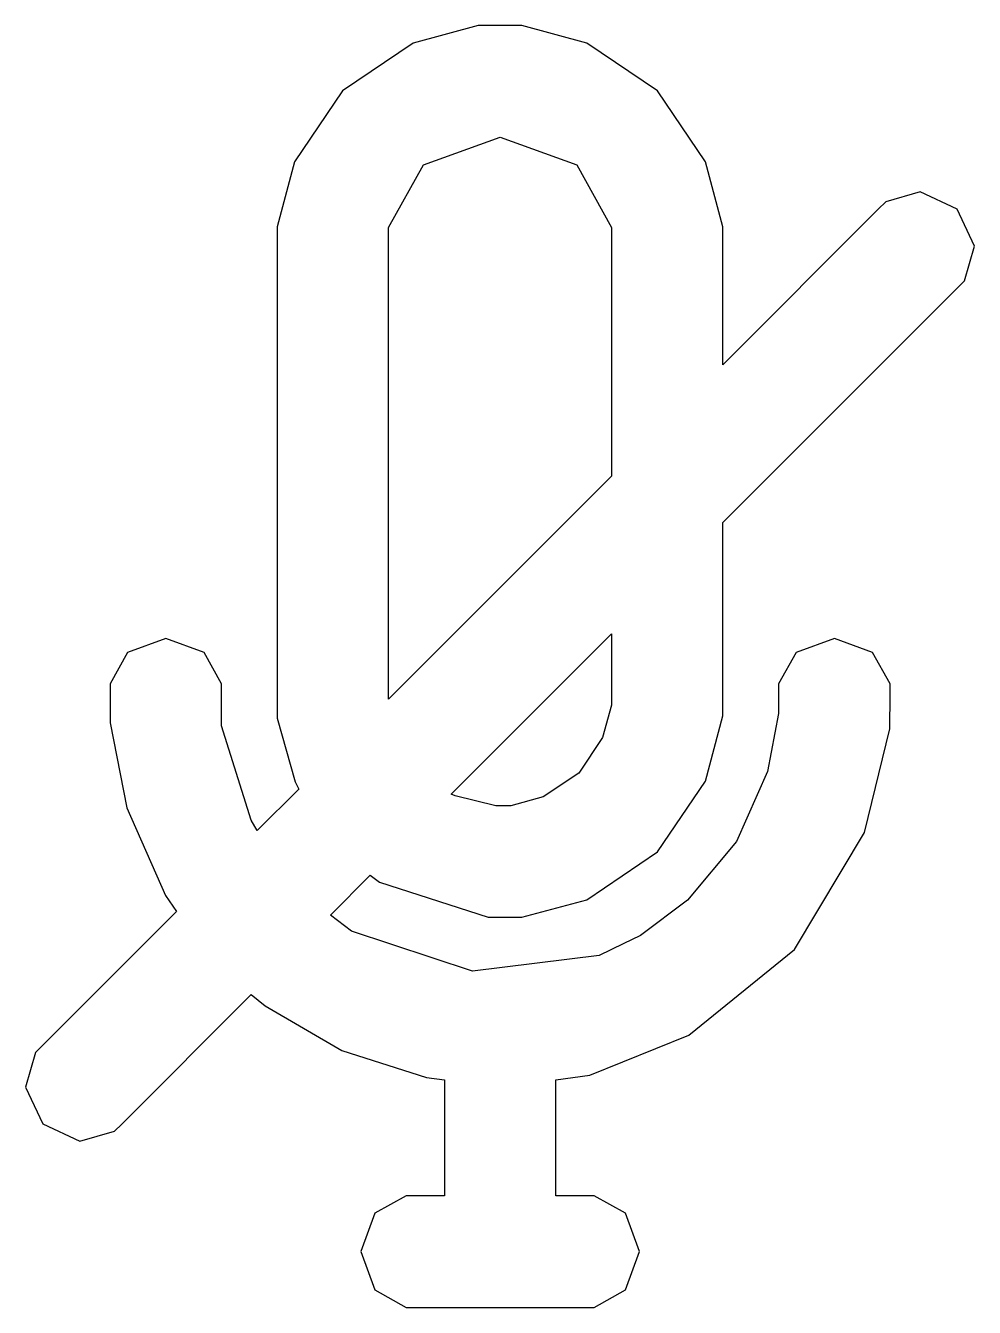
# Model space of a CAD drawing. Extents: x 0.073 to 0.427, y 0.01 to 0.49.
import ezdxf

# ---------------------------------------------------------------- set-up
doc = ezdxf.new("R2010")
doc.units = 0
doc.layers.get('0').update_dxf_attribs({"linetype": 'CONTINUOUS'})

msp = doc.modelspace()

# ---------------------------------------------------------------- linework, layer by layer
at = {"color": 0}
for points in [[(0.25, 0.15625), (0.25808, 0.15625), (0.28239, 0.16281), (0.30892, 0.18066), (0.32677, 0.20719), (0.33333, 0.2315), (0.33333, 0.23958), (0.33333, 0.30387), (0.42095, 0.39144), (0.42367, 0.39421), (0.42735, 0.40717), (0.4209, 0.42095), (0.40712, 0.42741), (0.39421, 0.42372), (0.39144, 0.42095), (0.33333, 0.36279), (0.33333, 0.40625), (0.33333, 0.41439), (0.32677, 0.43869), (0.30892, 0.46517), (0.28239, 0.48307), (0.25808, 0.48958), (0.25, 0.48958), (0.24186, 0.48958), (0.21756, 0.48307), (0.19108, 0.46517), (0.17318, 0.43869), (0.16667, 0.41439), (0.16667, 0.40625), (0.16667, 0.23958), (0.16667, 0.23074), (0.17334, 0.20692), (0.1747, 0.20416), (0.15918, 0.18864), (0.15696, 0.19255), (0.14583, 0.22787), (0.14583, 0.23958), (0.14583, 0.24349), (0.13932, 0.25521), (0.125, 0.26042), (0.11068, 0.25521), (0.10417, 0.24349), (0.10417, 0.23958), (0.10417, 0.229), (0.11046, 0.19716), (0.12489, 0.16444), (0.12896, 0.15842), (0.07905, 0.10845), (0.07628, 0.10569), (0.07259, 0.09277), (0.07905, 0.07899), (0.09283, 0.07254), (0.10579, 0.07623), (0.10856, 0.07894), (0.15696, 0.12739), (0.16211, 0.12316), (0.19086, 0.10644), (0.22249, 0.09641), (0.22917, 0.09543), (0.22917, 0.05208), (0.21875, 0.05208), (0.21484, 0.05208), (0.20312, 0.04557), (0.19792, 0.03125), (0.20312, 0.01693), (0.21484, 0.01042), (0.21875, 0.01042), (0.28125, 0.01042), (0.28516, 0.01042), (0.29688, 0.01693), (0.30208, 0.03125), (0.29688, 0.04557), (0.28516, 0.05208), (0.28125, 0.05208), (0.27083, 0.05208), (0.27083, 0.09543), (0.28358, 0.09728), (0.32058, 0.11214), (0.36013, 0.14426), (0.38628, 0.18799), (0.39578, 0.22673), (0.39583, 0.23958), (0.39583, 0.24349), (0.38932, 0.25521), (0.375, 0.26042), (0.36068, 0.25521), (0.35417, 0.24349), (0.35417, 0.23958), (0.35417, 0.23242), (0.35004, 0.21077), (0.33838, 0.18463), (0.3201, 0.16265), (0.30246, 0.14947), (0.29601, 0.14627), (0.28711, 0.14193), (0.23969, 0.13607), (0.19439, 0.15104), (0.18658, 0.15706), (0.20144, 0.17198), (0.20497, 0.16943), (0.24561, 0.1563), (0.25, 0.15625)], [(0.20833, 0.23958), (0.20833, 0.40625), (0.20833, 0.41406), (0.22135, 0.4375), (0.25, 0.44792), (0.27865, 0.4375), (0.29167, 0.41406), (0.29167, 0.40625), (0.29167, 0.32113), (0.20833, 0.23779), (0.20833, 0.23828), (0.20833, 0.23926), (0.20833, 0.23958)], [(0.29167, 0.23958), (0.29167, 0.23557), (0.28836, 0.22342), (0.27946, 0.21012), (0.26617, 0.20123), (0.25401, 0.19792), (0.25, 0.19792), (0.24837, 0.19797), (0.23318, 0.20161), (0.23177, 0.20231), (0.29167, 0.26221), (0.29167, 0.23958)]]:
    msp.add_lwpolyline(points, close=True, dxfattribs=at)

doc.saveas('drawing.dxf')
